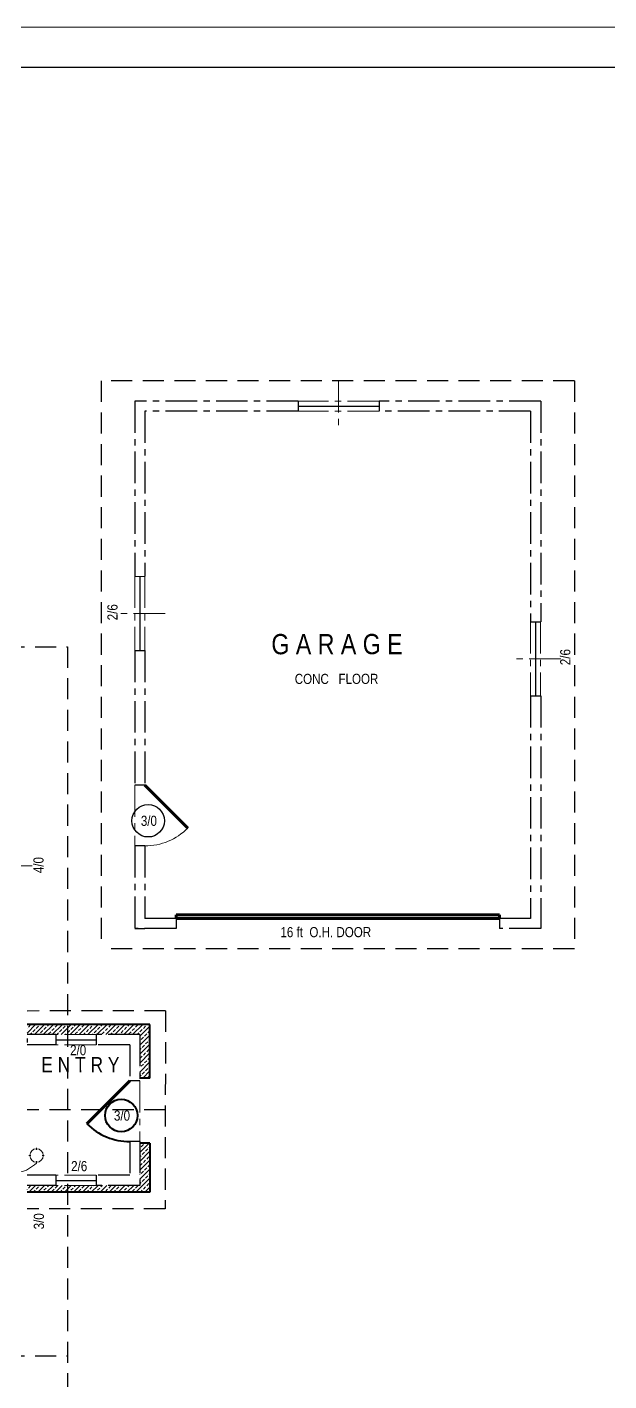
# Model space of a CAD drawing. Header units: inches. Extents: x -298 to 15350, y -6 to 2753.
# Drawn here: x 5040 to 5386, y 1211 to 2015 of the extents above; entities that cross this region are included whole.
import ezdxf

# ---------------------------------------------------------------- set-up
doc = ezdxf.new("R2010")
doc.units = ezdxf.units.IN
doc.header["$MEASUREMENT"] = 0
doc.linetypes.add('CENTER', pattern=[2, 1.25, -0.25, 0.25, -0.25])
doc.linetypes.add('HIDDEN', pattern=[0.375, 0.25, -0.125])
for name, color, linetype, lineweight in [('DOORS', 7, 'Continuous', 60), ('ELEC SYMBOLS', 7, 'Continuous', 20), ('ROOF', 7, 'HIDDEN', 30), ('STAIRS', 7, 'Continuous', 20), ('WALL FRAMING', 9, 'CENTER', 30), ('WALLS', 7, 'Continuous', 30), ('WINDOWS', 5, 'Continuous', 30)]:
    doc.layers.add(name, color=color, linetype=linetype, lineweight=lineweight)
for name, color, linetype in [('TEXT', 7, 'Continuous'), ('TEXT80', 9, 'Continuous'), ('TITLE BLOCK', 7, 'Continuous')]:
    doc.layers.add(name, color=color, linetype=linetype)
doc.styles.add('ARCHENT', font='technical.ttf', dxfattribs={"height": 6})

msp = doc.modelspace()

# ---------------------------------------------------------------- hatches: boundary and pattern name
at = {"layer": 'DOORS', "linetype": 'Continuous', "lineweight": 9, "ltscale": 25}
h = msp.add_hatch(dxfattribs=at)
h.set_pattern_fill('ANSI33', color=0, scale=15, style=0)
h.paths.add_polyline_path([(5064.01724, 1422.90682), (5040.01724, 1422.90682), (5040.01724, 1416.90682), (5057.01724, 1416.90682), (5064.01724, 1416.90682)])
h.paths.add_polyline_path([(5113.01724, 1422.90682), (5064.01724, 1422.90682), (5064.01724, 1416.90682), (5081.01724, 1416.90682), (5107.01724, 1416.90682), (5107.01724, 1391.09753), (5113.01724, 1391.09753)])
h = msp.add_hatch(dxfattribs=at)
h.set_pattern_fill('ANSI33', color=0, scale=15, style=0)
h.paths.add_polyline_path([(5064.01724, 1327.40682), (5057.01724, 1327.40682), (5040.01724, 1327.40682), (5040.01724, 1323.40682), (5064.01724, 1323.40682)])
h.paths.add_polyline_path([(5113.01724, 1352.40682), (5107.01724, 1352.40682), (5107.01724, 1327.40682), (5081.01724, 1327.40682), (5064.01724, 1327.40682), (5064.01724, 1323.40682), (5113.01724, 1323.40682)])

# ---------------------------------------------------------------- linework, layer by layer
at = {"layer": 'DOORS', "color": 9, "ltscale": 15}
for p, q in [((5110.01724, 1564.90679), (5135.47307, 1539.45096)), ((5320.51724, 1487.90682), (5128.51724, 1487.90682)), ((5320.51724, 1485.90682), (5128.51724, 1485.90682))]:
    msp.add_line(p, q, dxfattribs=at)
at = {"layer": 'DOORS', "color": 9, "linetype": 'Continuous', "ltscale": 15}
for p, q in [((5128.51724, 1487.90682), (5128.51724, 1485.90682)), ((5320.51724, 1487.90682), (5320.51724, 1485.90682))]:
    msp.add_line(p, q, dxfattribs=at)
at = {"layer": 'DOORS', "color": 0, "linetype": 'Continuous', "lineweight": 40, "ltscale": 25}
for p, q in [((5113.01724, 1391.09753), (5113.01724, 1422.95682)), ((5113.01724, 1352.40682), (5113.01724, 1323.35682))]:
    msp.add_line(p, q, dxfattribs=at)
at = {"layer": 'DOORS', "ltscale": 15}
msp.add_line((5101.01724, 1389.40682), (5075.56139, 1363.95097), dxfattribs=at)
at = {"layer": 'DOORS', "color": 9, "lineweight": 9, "ltscale": 15}
msp.add_arc((5110.01724, 1564.90679), 35.99195, 270, 315, dxfattribs=at)
at = {"layer": 'DOORS', "color": 7, "linetype": 'Continuous', "lineweight": 40, "ltscale": 15}
msp.add_arc((5101.01724, 1389.40682), 36, 225, 270, dxfattribs=at)
at = {"layer": 'ELEC SYMBOLS', "color": 6, "linetype": 'Continuous', "lineweight": 20, "ltscale": 150}
for p, q in [((5041.05052, 1345.18049), (5042.24724, 1345.18049)), ((5045.64888, 1348.58213), (5045.64888, 1349.77885)), ((5049.05052, 1345.18049), (5050.24724, 1345.18049)), ((5045.64888, 1340.58213), (5045.64888, 1341.77885))]:
    msp.add_line(p, q, dxfattribs=at)
at = {"layer": 'ELEC SYMBOLS', "color": 6, "lineweight": 20, "ltscale": 15}
msp.add_circle((5045.64888, 1345.18049), 4, dxfattribs=at)
at = {"layer": 'ELEC SYMBOLS', "color": 6, "linetype": 'Continuous', "lineweight": 9, "ltscale": 150}
msp.add_spline([(5023.80767, 1343.40682), (5036.12262, 1335.53333), (5045.64888, 1340.58213)], degree=3, dxfattribs=at)
at = {"layer": 'ROOF', "color": 9, "ltscale": 50}
for p, q in [((5365.01724, 1804.90682), (5084.01724, 1804.90682)), ((5084.01724, 1804.90682), (5084.01724, 1467.90682)), ((5365.01724, 1804.90682), (5365.01724, 1467.90682)), ((5365.01724, 1467.90682), (5084.01724, 1467.90682)), ((5122.24606, 1431.09753), (5040.01724, 1430.90682)), ((5122.09716, 1372.25217), (5040.16614, 1372.25217)), ((5121.94825, 1313.40682), (5040.01724, 1313.40682))]:
    msp.add_line(p, q, dxfattribs=at)
at = {"layer": 'ROOF', "color": 9, "linetype": 'HIDDEN', "ltscale": 50}
for p, q in [((4501.01724, 1647.15682), (5064.01724, 1647.15682)), ((5064.01724, 1647.15682), (5064.01724, 1185.85379)), ((5122.24606, 1431.09753), (5121.94825, 1313.40682)), ((4501.01724, 1226.15682), (5064.01724, 1226.15682))]:
    msp.add_line(p, q, dxfattribs=at)
at = {"layer": 'STAIRS', "linetype": 'Continuous', "lineweight": 30, "ltscale": 15}
msp.add_line((5040.01829, 1414.69416), (5040.01829, 1412.19416), dxfattribs=at)
at = {"layer": 'TEXT', "color": 9, "linetype": 'Continuous', "ltscale": 15}
msp.add_circle((5111.92198, 1543.82996), 9.63369, dxfattribs=at)
at = {"layer": 'TEXT', "color": 7, "linetype": 'Continuous', "lineweight": 40, "ltscale": 15}
msp.add_circle((5095.94453, 1368.88658), 9.63369, dxfattribs=at)
at = {"layer": 'TITLE BLOCK', "color": 7, "linetype": 'Continuous', "lineweight": 0, "ltscale": 0.5}
msp.add_line((5688.76512, 2014.90578), (4056.79621, 2014.90578), dxfattribs=at)
at = {"layer": 'TITLE BLOCK', "color": 7, "linetype": 'Continuous', "lineweight": 30, "ltscale": 0.5}
msp.add_line((5664.76512, 1990.90578), (4104.79621, 1990.90578), dxfattribs=at)
at = {"layer": 'WALL FRAMING', "color": 9, "lineweight": 9, "ltscale": 15}
for p, q in [((5225.01724, 1804.90682), (5225.01724, 1774.90682)), ((5249.01724, 1792.90682), (5201.01724, 1792.90682)), ((5249.01724, 1786.90682), (5201.01724, 1786.90682)), ((5104.01724, 1688.90714), (5104.01724, 1644.90691)), ((5110.01724, 1688.90714), (5110.01724, 1644.90691)), ((5121.97516, 1666.92785), (5091.97518, 1666.8928)), ((5338.96583, 1661.90004), (5338.96583, 1617.89981)), ((5344.96583, 1661.90004), (5344.96583, 1617.89981)), ((5356.92375, 1639.92074), (5326.92378, 1639.88569)), ((5104.01724, 1564.90679), (5104.01724, 1528.90682)), ((5081.01724, 1416.90682), (5057.01724, 1416.90682)), ((5081.01724, 1410.90682), (5057.01724, 1410.90682)), ((5107.01724, 1389.40682), (5107.01724, 1353.40682)), ((5081.01724, 1333.40682), (5057.01724, 1333.40682)), ((5081.01724, 1327.40682), (5057.01724, 1327.40682))]:
    msp.add_line(p, q, dxfattribs=at)
at = {"layer": 'WALL FRAMING', "color": 9, "ltscale": 15}
for p, q in [((5104.01724, 1792.90682), (5104.01724, 1688.90714)), ((5201.01724, 1792.90682), (5104.01724, 1792.90682)), ((5201.01724, 1792.90682), (5201.01724, 1786.90682)), ((5345.01724, 1792.90682), (5249.01724, 1792.90682)), ((5249.01724, 1792.90682), (5249.01724, 1786.90682)), ((5345.01724, 1792.90682), (5345.01724, 1661.90004)), ((5110.01724, 1786.90682), (5110.01724, 1688.91391)), ((5201.01724, 1786.90682), (5110.01724, 1786.90682)), ((5339.01724, 1786.90682), (5249.01724, 1786.90682)), ((5339.01724, 1786.90682), (5339.01724, 1661.90025)), ((5104.01724, 1688.90688), (5110.01724, 1688.91389)), ((5338.96583, 1661.89978), (5344.96583, 1661.90679)), ((5104.01724, 1644.90691), (5104.01724, 1564.90679)), ((5104.06865, 1644.90691), (5110.06865, 1644.91392)), ((5110.01724, 1644.91386), (5110.01724, 1564.91482)), ((5339.01724, 1617.89981), (5345.01724, 1617.90682)), ((5339.01724, 1617.89981), (5339.01724, 1485.90682)), ((5345.01724, 1617.89981), (5345.01724, 1479.90682)), ((5109.97517, 1564.9138), (5103.97518, 1564.90679)), ((5110.01723, 1528.91383), (5104.01724, 1528.90682)), ((5104.01724, 1528.90682), (5104.01724, 1479.90682)), ((5110.01724, 1528.91484), (5110.01724, 1485.90682)), ((5128.51724, 1479.90682), (5104.01724, 1479.90682)), ((5104.01724, 1479.90682), (5110.01724, 1479.90682)), ((5128.51724, 1485.90682), (5110.01724, 1485.90682)), ((5128.51724, 1485.90682), (5128.51724, 1479.90682)), ((5339.01724, 1485.90682), (5320.51724, 1485.90682)), ((5320.51724, 1485.90682), (5320.51724, 1479.90682)), ((5345.01724, 1479.90682), (5320.51724, 1479.90682)), ((5057.01724, 1416.90682), (5040.01724, 1416.90682)), ((5057.01724, 1416.90682), (5057.01724, 1410.90682)), ((5107.01724, 1416.90682), (5081.01724, 1416.90682)), ((5081.01724, 1416.90682), (5081.01724, 1410.90682)), ((5107.01724, 1416.90682), (5107.01724, 1389.40682)), ((5057.01724, 1410.90682), (5040.01724, 1410.90682)), ((5101.01724, 1410.90682), (5081.01724, 1410.90682)), ((5101.01724, 1410.90682), (5101.01724, 1389.40682)), ((5107.01724, 1389.40682), (5101.01724, 1389.40682)), ((5107.01724, 1353.40682), (5101.01724, 1353.40682)), ((5101.01724, 1353.40682), (5101.01724, 1333.40682)), ((5107.01724, 1353.40682), (5107.01724, 1327.40682)), ((5057.01724, 1333.40682), (5040.01724, 1333.40682)), ((5057.01724, 1327.40682), (5040.01724, 1327.40682)), ((5057.01724, 1333.40682), (5057.01724, 1327.40682)), ((5101.01724, 1333.40682), (5081.01724, 1333.40682)), ((5081.01724, 1333.40682), (5081.01724, 1327.40682)), ((5107.01724, 1327.40682), (5081.01724, 1327.40682))]:
    msp.add_line(p, q, dxfattribs=at)
at = {"layer": 'WALL FRAMING', "color": 7, "linetype": 'Continuous', "lineweight": 40, "ltscale": 15}
for p, q in [((5113.01724, 1422.90682), (5040.01724, 1422.90682)), ((5113.01724, 1391.09753), (5107.01724, 1391.09753)), ((5113.01724, 1352.40682), (5107.01724, 1352.40682)), ((5113.01724, 1323.40682), (5040.01724, 1323.40682))]:
    msp.add_line(p, q, dxfattribs=at)
at = {"layer": 'WALLS', "color": 9, "lineweight": 9, "ltscale": 15}
msp.add_line((5031.01724, 1517.15682), (5043.01724, 1517.15682), dxfattribs=at)
at = {"layer": 'WINDOWS', "color": 9, "ltscale": 15}
for p, q in [((5201.01724, 1789.90682), (5249.01724, 1789.90682)), ((5107.01724, 1688.91039), (5107.06865, 1644.91042)), ((5341.96583, 1661.90328), (5342.01724, 1617.90331))]:
    msp.add_line(p, q, dxfattribs=at)
at = {"layer": 'WINDOWS', "color": 5, "ltscale": 15}
for p, q in [((5057.01724, 1413.90682), (5081.01724, 1413.90682)), ((5057.01724, 1330.40682), (5081.01724, 1330.40682))]:
    msp.add_line(p, q, dxfattribs=at)

# ---------------------------------------------------------------- texts
at = {"layer": 'TEXT80', "color": 9, "width": 360.0625, "attachment_point": 5, "style": 'ARCHENT'}
for s, insert, char_height, rotation in [('{\\C7;2/6}', (5090.77673, 1667.59043), 6, 90.03277054), ('{\\C7;G A R A G E}', (5224.07271, 1648.59568), 12, 0.03277054), ('{\\C7;2/6}', (5359.66204, 1640.95331), 6, 90.03277054), ('{\\C7;CONC   FLOOR}', (5223.80526, 1628.00302), 6, 0.03277054), ('{\\C7;3/0}', (5112.3713, 1543.76655), 6, 0.03277054), ('{\\C7;4/0}', (5046.84483, 1517.52431), 6, 90.03277054), ('{\\C7;16 ft  O.H. DOOR}', (5217.41175, 1477.69403), 6, 0.03277054), ('{\\C7;2/0}', (5070.36353, 1407.61968), 6, 0.03277054), ('{\\C7;3/0}', (5096.39385, 1368.82317), 6, 0.03277054), ('{\\C7;2/6}', (5070.97019, 1338.82073), 6, 0.03277054)]:
    msp.add_mtext(s, dxfattribs=dict(at, insert=insert, char_height=char_height, rotation=rotation))
at = {"layer": 'TEXT80', "insert": (5071.67212, 1399.08332), "char_height": 9, "width": 360.0625, "attachment_point": 5, "rotation": 0.03277054, "style": 'ARCHENT'}
msp.add_mtext('{\\C7;E N T R Y}', dxfattribs=at)
at = {"layer": 'WALLS', "color": 9, "insert": (5047.05771, 1306.10256), "char_height": 6, "width": 360.0625, "attachment_point": 5, "rotation": 90.03277054, "style": 'ARCHENT'}
msp.add_mtext('{\\C7;3/0}', dxfattribs=at)

doc.saveas('drawing.dxf')
